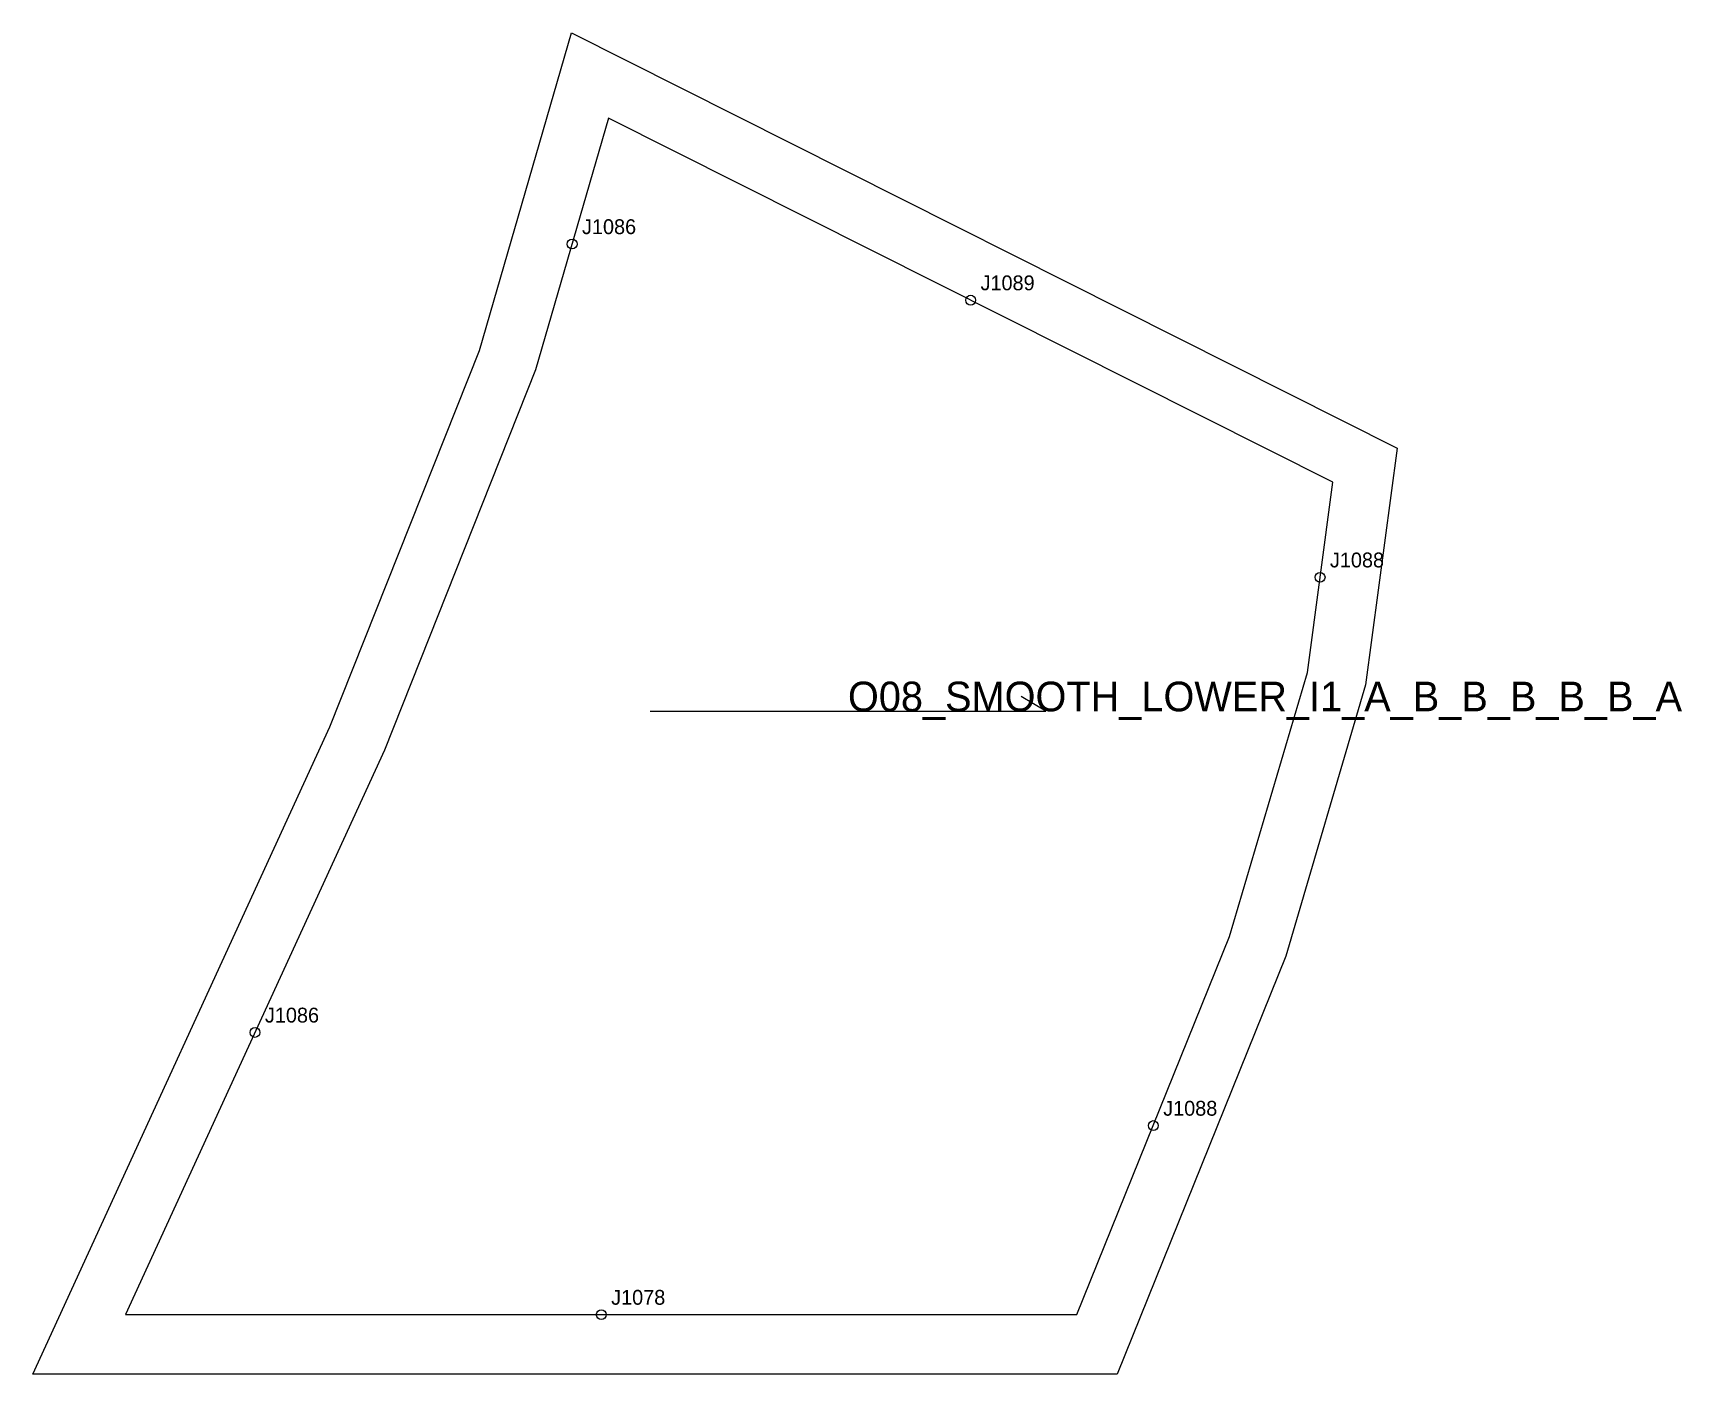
# Model space of a CAD drawing. Header units: millimetres. Extents: x -19 to 315, y -12 to 259.
import ezdxf

# ---------------------------------------------------------------- set-up
doc = ezdxf.new("R2010")
doc.units = ezdxf.units.MM
for name, color, linetype in [('CUT', 1, 'Continuous'), ('GRAIN', 3, 'Continuous'), ('LABEL', 7, 'Continuous'), ('NOTCH', 2, 'Continuous'), ('SEW', 5, 'Continuous')]:
    doc.layers.add(name, color=color, linetype=linetype)

msp = doc.modelspace()

# ---------------------------------------------------------------- linework, layer by layer
at = {"layer": 'CUT'}
msp.add_lwpolyline([(-18.71, -12), (41.3, 118.79), (71.52, 194.84), (90.11, 259.04), (256.99, 175.12), (250.61, 127.31), (234.47, 72.46), (200.37, -12), (-18.71, -12)], close=True, dxfattribs=at)
at = {"layer": 'GRAIN'}
for p, q in [((185.99, 121.94), (180.99, 124.94)), ((105.99, 121.94), (185.99, 121.94))]:
    msp.add_line(p, q, dxfattribs=at)
at = {"layer": 'NOTCH'}
for centre in [(90.25, 216.39), (170.79, 205.04), (241.4, 149.03), (26.17, 57.04), (207.7, 38.21), (96.14, 0)]:
    msp.add_circle(centre, 1, dxfattribs=at)
at = {"layer": 'SEW'}
msp.add_lwpolyline([(0, 0), (192.27, 0), (223.12, 76.41), (238.84, 129.81), (243.97, 168.24), (97.62, 241.84), (82.88, 190.95), (52.34, 114.07)], close=True, dxfattribs=at)

# ---------------------------------------------------------------- texts
at = {"layer": 'LABEL'}
for s, height, p in [('J1086', 3, (92.25, 218.39)), ('J1089', 3, (172.79, 207.04)), ('J1088', 3, (243.4, 151.03)), ('O08_SMOOTH_LOWER_I1_A_B_B_B_B_B_A', 6, (145.99, 121.94)), ('J1086', 3, (28.17, 59.04)), ('J1088', 3, (209.7, 40.21)), ('J1078', 3, (98.14, 2))]:
    msp.add_text(s, height=height, dxfattribs=at).set_placement(p)

doc.saveas('drawing.dxf')
